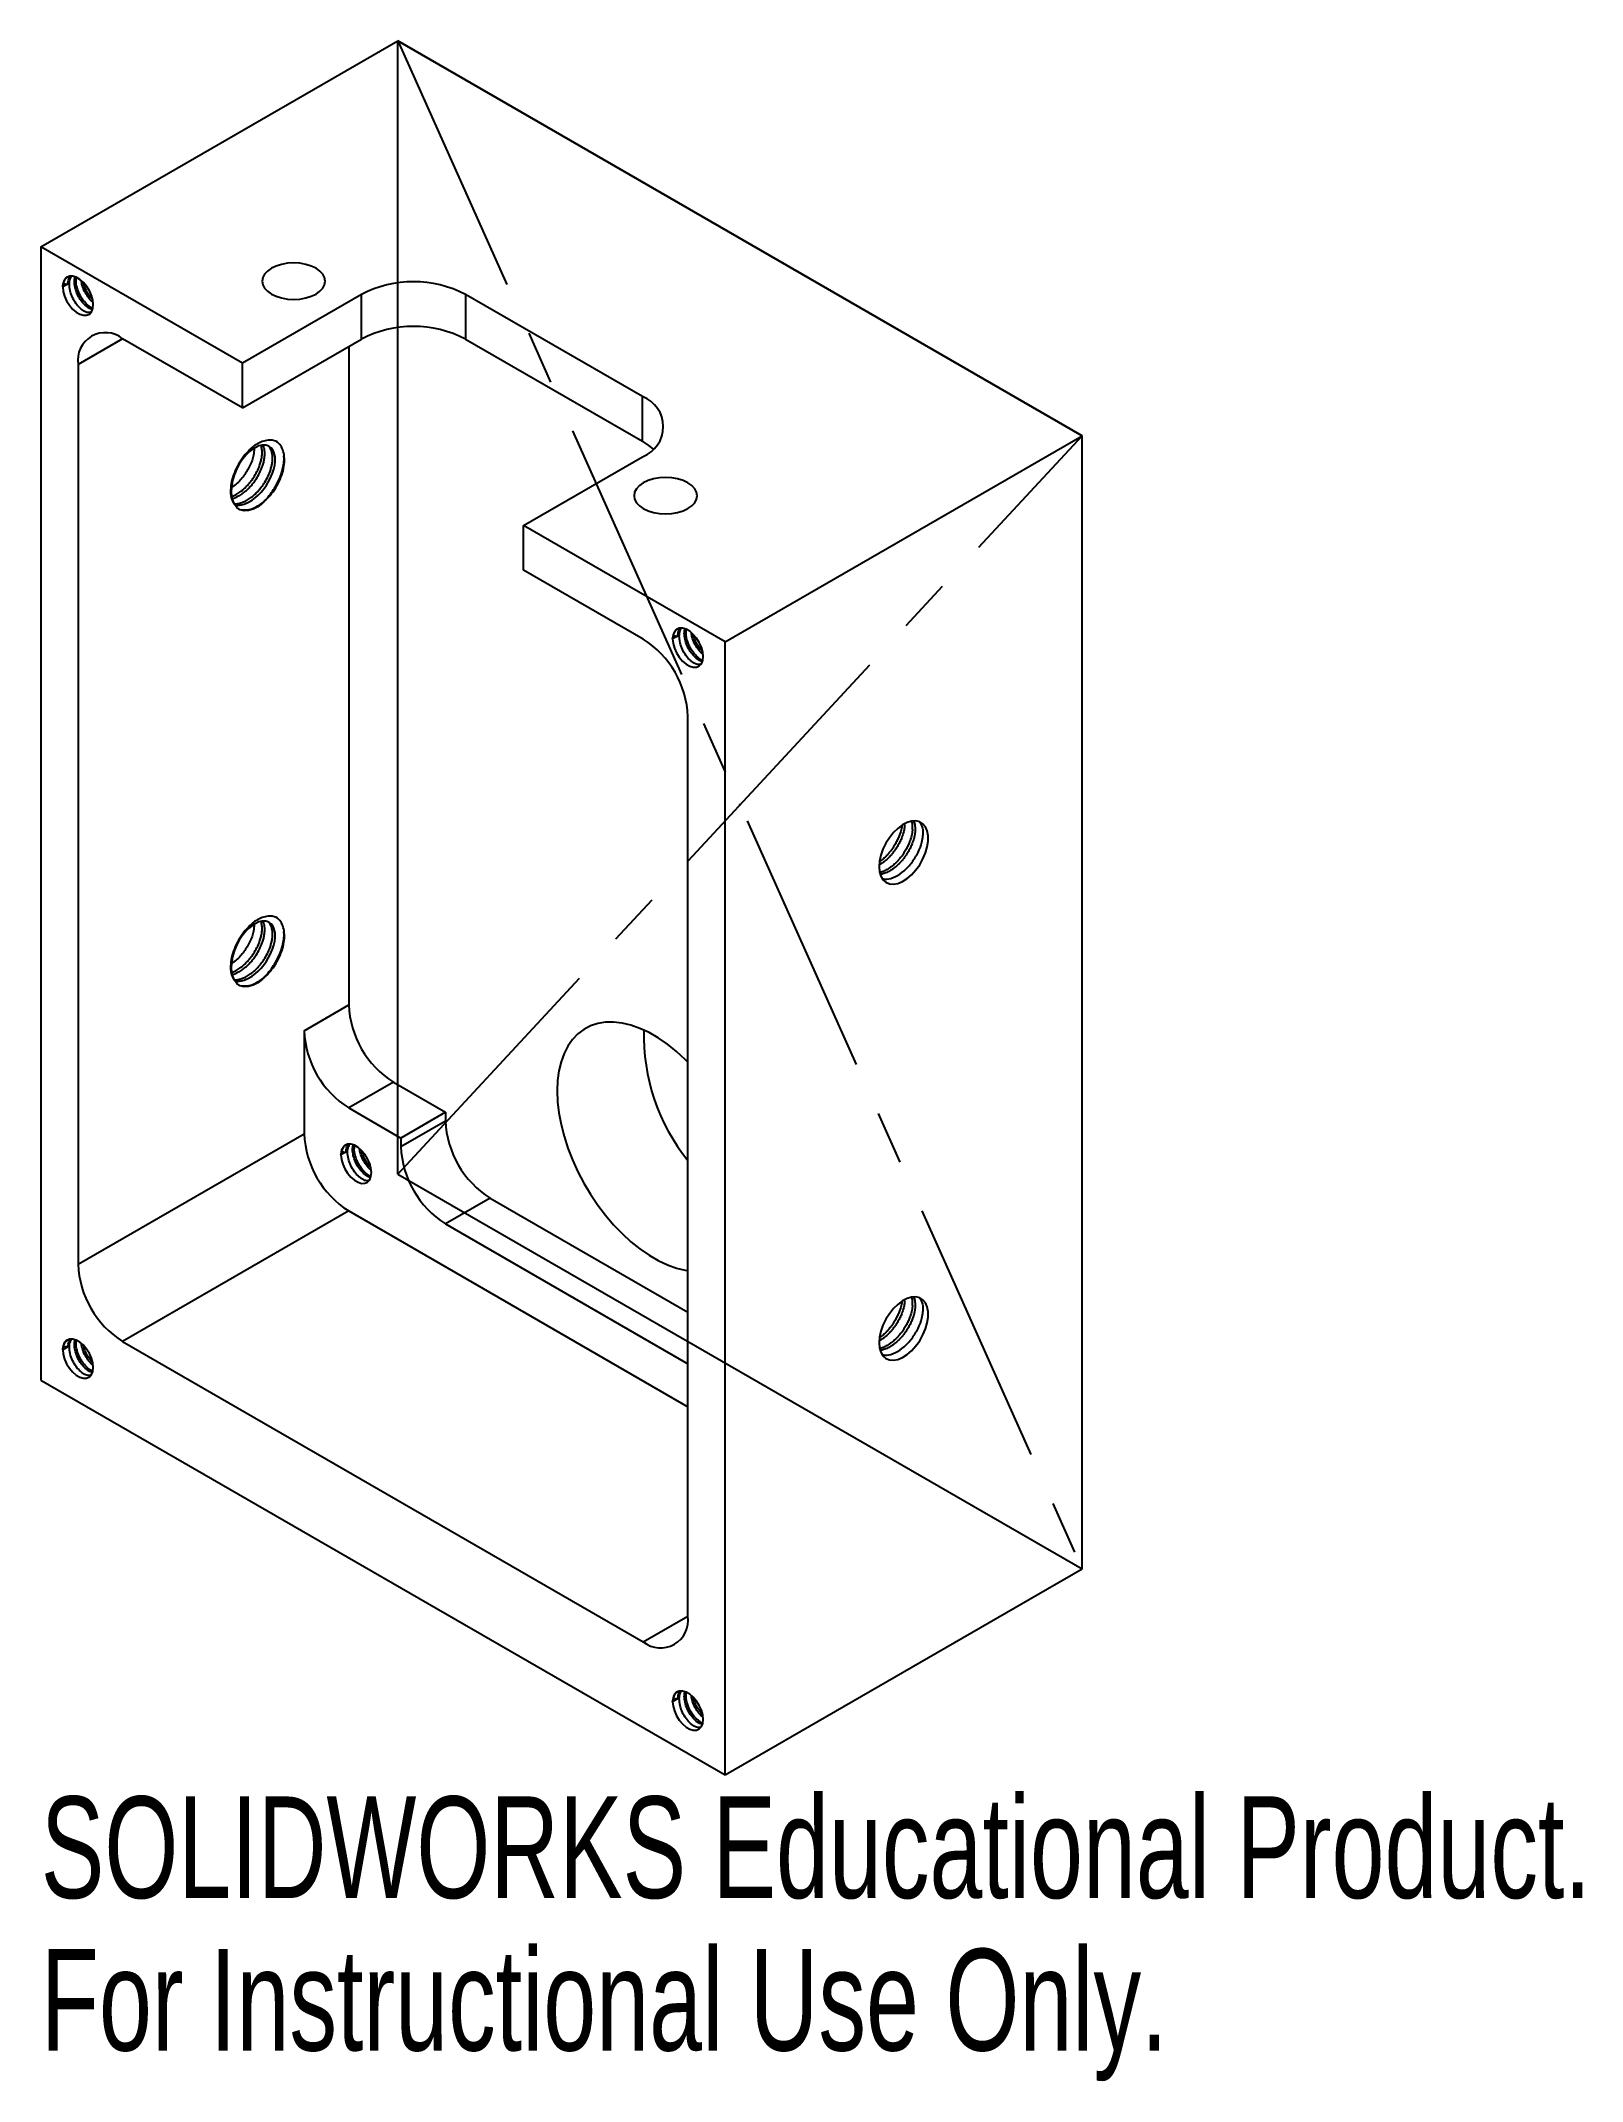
# Paper-space layout '_Isometric' of a CAD drawing. Header units: millimetres. Extents: x -33.2 to 40, y -60.7 to 36.3.
import ezdxf

# ---------------------------------------------------------------- set-up
doc = ezdxf.new("R2010")
doc.units = ezdxf.units.MM
doc.header["$PDSIZE"] = -1
doc.linetypes.add('CENTERX2', pattern=[20.32, 12.7, -2.54, 2.54, -2.54])
doc.styles.add('SLDTEXTSTYLE0', font='TXT', dxfattribs={"width": 0.7})

psp = doc.layouts.new('_Isometric')

# ---------------------------------------------------------------- linework, layer by layer
at = {"color": 7, "linetype": 'Continuous', "lineweight": 25}
for p, q in [((-33.234, 26.538), (-16.263, 36.335)), ((16.263, 17.557), (-16.263, 36.335)), ((-23.653, 21.006), (-33.234, 26.538)), ((-33.234, 26.538), (-33.234, -27.354)), ((-31.952, 24.767), (-32.191, 24.629)), ((-32.156, 24.798), (-31.952, 24.767)), ((-17.996, 24.272), (-23.653, 21.006)), ((-17.996, 22.149), (-17.996, 24.272)), ((-4.632, 19.414), (-13.046, 24.272)), ((-13.046, 24.272), (-13.046, 22.149)), ((-23.653, 18.883), (-29.345, 22.17)), ((-23.653, 18.883), (-17.996, 22.149)), ((-18.597, 21.802), (-18.597, -9.514)), ((-13.046, 22.149), (-4.632, 17.291)), ((-31.466, 20.945), (-31.466, -21.842)), ((-23.653, 18.883), (-23.653, 21.006)), ((-4.632, 17.291), (-4.632, 19.414)), ((-0.707, 7.76), (16.263, 17.557)), ((16.263, -36.335), (16.263, 17.557)), ((-21.966, 17.231), (-22.032, 17.285)), ((-10.288, 13.291), (-4.632, 16.557)), ((-0.707, 7.76), (-10.288, 13.291)), ((-10.288, 11.168), (-10.288, 13.291)), ((-4.596, 7.882), (-10.288, 11.168)), ((-2.961, 8.03), (-3.2, 7.893)), ((-3.165, 8.062), (-2.961, 8.03)), ((-0.707, -46.131), (-0.707, 7.76)), ((-2.475, -38.579), (-2.475, 4.208)), ((-21.966, -5.405), (-22.032, -5.351)), ((-20.718, -10.738), (-18.597, -9.514)), ((-20.718, -10.738), (-20.718, -15.638)), ((-16.476, -13.188), (-18.597, -14.413)), ((-16.476, -13.188), (-14.001, -14.617)), ((-18.597, -14.413), (-16.122, -15.841)), ((-14.001, -14.617), (-16.122, -15.841)), ((-16.122, -16.25), (-14.001, -15.025)), ((-14.001, -14.617), (-14.001, -15.025)), ((-31.466, -21.842), (-20.718, -15.638)), ((-18.933, -16.479), (-18.729, -16.51)), ((-16.122, -15.841), (-16.122, -16.25)), ((-18.729, -16.51), (-18.968, -16.648)), ((-18.597, -19.312), (-29.345, -25.516)), ((-18.597, -19.312), (-2.475, -28.619)), ((-11.879, -18.699), (-14.001, -19.924)), ((-11.879, -18.699), (-2.475, -24.128)), ((-14.001, -19.924), (-2.475, -26.577)), ((-31.952, -25.777), (-32.191, -25.915)), ((-32.156, -25.745), (-31.952, -25.777)), ((-29.345, -25.516), (-4.596, -39.804)), ((-33.234, -27.354), (-0.707, -46.131)), ((-0.707, -46.131), (16.263, -36.335)), ((-2.961, -42.513), (-3.2, -42.651)), ((-3.165, -42.482), (-2.961, -42.513))]:
    psp.add_line(p, q, dxfattribs=at)
at = {"color": 7, "linetype": 'Continuous'}
for p, q in [((-16.263, -17.557), (-16.263, 36.335)), ((-16.263, 36.335), (16.263, 17.557)), ((16.263, -36.335), (16.263, 17.557)), ((-16.263, -17.557), (16.263, -36.335))]:
    psp.add_line(p, q, dxfattribs=at)
at = {"color": 7, "linetype": 'CENTERX2'}
for p, q in [((-16.263, 36.335), (16.263, -36.335)), ((-16.263, -17.557), (16.263, 17.557))]:
    psp.add_line(p, q, dxfattribs=at)
at = {"color": 8, "linetype": 'Continuous', "lineweight": 25}
for p, q in [((-29.345, 22.169), (-31.466, 20.945)), ((-4.596, -39.804), (-2.475, -38.579))]:
    psp.add_line(p, q, dxfattribs=at)
at = {"color": 7, "linetype": 'Continuous', "lineweight": 25, "flags": 128}
for points in [[(-22.274, 24.293), (-22.047, 24.185), (-21.787, 24.105), (-21.506, 24.056), (-21.213, 24.039), (-20.921, 24.056), (-20.639, 24.105), (-20.38, 24.185), (-20.153, 24.293), (-19.966, 24.424), (-19.827, 24.573), (-19.742, 24.736), (-19.713, 24.905), (-19.742, 25.074), (-19.827, 25.236), (-19.966, 25.386), (-20.153, 25.517), (-20.38, 25.625), (-20.639, 25.705), (-20.921, 25.754), (-21.213, 25.771), (-21.506, 25.754), (-21.787, 25.705), (-22.047, 25.625), (-22.274, 25.517), (-22.46, 25.386), (-22.599, 25.236), (-22.684, 25.074), (-22.713, 24.905), (-22.684, 24.736), (-22.599, 24.573), (-22.46, 24.424), (-22.274, 24.293)], [(-32.191, 24.629), (-32.17, 24.417), (-32.108, 24.192), (-32.009, 23.969), (-31.878, 23.76), (-31.723, 23.576), (-31.554, 23.43), (-31.379, 23.329), (-31.209, 23.28), (-31.055, 23.284), (-30.924, 23.342), (-30.824, 23.451), (-30.763, 23.604), (-30.741, 23.792), (-30.763, 24.005), (-30.824, 24.229), (-30.924, 24.452), (-31.055, 24.662), (-31.209, 24.845), (-31.379, 24.991), (-31.554, 25.092), (-31.723, 25.142), (-31.878, 25.137), (-32.009, 25.079), (-32.108, 24.97), (-32.17, 24.817), (-32.191, 24.629)], [(-23.999, 14.245), (-23.977, 14.242), (-23.87, 14.241), (-23.7, 14.265), (-23.562, 14.304), (-23.388, 14.378), (-23.187, 14.496), (-23.026, 14.617), (-22.905, 14.725), (-22.833, 14.796), (-22.763, 14.871), (-22.696, 14.95), (-22.617, 15.05), (-22.506, 15.207), (-22.341, 15.491), (-22.215, 15.782), (-22.156, 15.968), (-22.117, 16.151), (-22.097, 16.328), (-22.102, 16.546), (-22.154, 16.772), (-22.212, 16.887), (-22.288, 16.98), (-22.38, 17.049), (-22.448, 17.08), (-22.54, 17.104), (-22.628, 17.111), (-22.721, 17.104), (-22.869, 17.067), (-22.989, 17.017), (-23.14, 16.93), (-23.314, 16.797), (-23.454, 16.664), (-23.559, 16.547), (-23.621, 16.47), (-23.682, 16.389), (-23.74, 16.305), (-23.808, 16.199), (-23.901, 16.03), (-24.033, 15.728), (-24.126, 15.418), (-24.175, 15.122), (-24.183, 14.838), (-24.183, 14.838)], [(-4.128, 16.924), (-4.33, 17.093), (-4.632, 17.291)], [(-4.596, 14.087), (-4.369, 13.98), (-4.11, 13.9), (-3.828, 13.85), (-3.536, 13.834), (-3.243, 13.85), (-2.962, 13.9), (-2.702, 13.98), (-2.475, 14.087), (-2.288, 14.219), (-2.15, 14.368), (-2.064, 14.531), (-2.036, 14.7), (-2.064, 14.869), (-2.15, 15.031), (-2.288, 15.181), (-2.475, 15.312), (-2.702, 15.42), (-2.962, 15.5), (-3.243, 15.549), (-3.536, 15.566), (-3.828, 15.549), (-4.11, 15.5), (-4.369, 15.42), (-4.596, 15.312), (-4.783, 15.181), (-4.921, 15.031), (-5.007, 14.869), (-5.036, 14.7), (-5.007, 14.531), (-4.921, 14.368), (-4.783, 14.219), (-4.596, 14.087)], [(-22.481, 14.562), (-22.695, 14.35), (-22.92, 14.181), (-23.147, 14.061), (-23.368, 13.996), (-23.574, 13.988), (-23.758, 14.037), (-23.912, 14.141), (-24.03, 14.296)], [(-3.2, 7.893), (-3.179, 7.68), (-3.117, 7.456), (-3.017, 7.232), (-2.887, 7.023), (-2.732, 6.84), (-2.562, 6.694), (-2.388, 6.593), (-2.218, 6.543), (-2.063, 6.548), (-1.932, 6.606), (-1.833, 6.715), (-1.771, 6.868), (-1.75, 7.056), (-1.771, 7.268), (-1.833, 7.493), (-1.932, 7.716), (-2.063, 7.925), (-2.218, 8.108), (-2.388, 8.255), (-2.562, 8.356), (-2.732, 8.405), (-2.887, 8.401), (-3.017, 8.342), (-3.117, 8.234), (-3.179, 8.081), (-3.2, 7.893)], [(6.611, -2.94), (6.633, -3.183), (6.695, -3.392), (6.797, -3.561), (6.934, -3.683), (7.101, -3.754), (7.293, -3.772), (7.503, -3.734), (7.723, -3.644), (7.944, -3.504), (8.16, -3.319), (8.362, -3.096), (8.542, -2.843), (8.695, -2.57), (8.815, -2.285), (8.898, -1.999), (8.94, -1.724), (8.94, -1.468), (8.898, -1.24), (8.815, -1.05), (8.695, -0.904), (8.542, -0.807), (8.362, -0.763), (8.16, -0.773), (7.944, -0.837), (7.723, -0.952), (7.503, -1.116), (7.293, -1.32), (7.101, -1.559), (6.934, -1.824), (6.797, -2.104), (6.695, -2.391), (6.633, -2.673), (6.611, -2.94)], [(-23.999, -8.391), (-23.977, -8.394), (-23.87, -8.395), (-23.7, -8.371), (-23.562, -8.332), (-23.388, -8.258), (-23.187, -8.14), (-23.026, -8.019), (-22.905, -7.911), (-22.833, -7.84), (-22.763, -7.765), (-22.696, -7.686), (-22.617, -7.586), (-22.506, -7.429), (-22.341, -7.145), (-22.215, -6.854), (-22.156, -6.668), (-22.117, -6.485), (-22.097, -6.308), (-22.102, -6.09), (-22.154, -5.864), (-22.212, -5.749), (-22.288, -5.656), (-22.38, -5.587), (-22.448, -5.556), (-22.54, -5.532), (-22.628, -5.525), (-22.721, -5.532), (-22.869, -5.569), (-22.989, -5.619), (-23.14, -5.706), (-23.314, -5.839), (-23.454, -5.972), (-23.559, -6.089), (-23.621, -6.166), (-23.682, -6.247), (-23.74, -6.331), (-23.808, -6.437), (-23.901, -6.606), (-24.033, -6.908), (-24.126, -7.218), (-24.175, -7.514), (-24.183, -7.798), (-24.183, -7.798)], [(-22.481, -8.074), (-22.695, -8.286), (-22.92, -8.455), (-23.147, -8.575), (-23.368, -8.64), (-23.574, -8.648), (-23.758, -8.599), (-23.912, -8.495), (-24.03, -8.34)], [(-2.475, -12.233), (-2.6, -12.108), (-3.019, -11.724), (-3.448, -11.381), (-3.883, -11.082), (-4.32, -10.83), (-4.754, -10.627), (-5.183, -10.474), (-5.602, -10.375), (-6.008, -10.328), (-6.396, -10.335), (-6.763, -10.396), (-7.106, -10.509), (-7.422, -10.675), (-7.708, -10.891), (-7.962, -11.155), (-8.18, -11.466), (-8.361, -11.82), (-8.504, -12.214), (-8.607, -12.645), (-8.669, -13.108), (-8.69, -13.6), (-8.669, -14.115), (-8.607, -14.65), (-8.504, -15.2), (-8.361, -15.759), (-8.18, -16.322), (-7.962, -16.885), (-7.708, -17.442), (-7.422, -17.988), (-7.106, -18.519), (-6.763, -19.029), (-6.396, -19.513), (-6.008, -19.969), (-5.602, -20.39), (-5.183, -20.774), (-4.754, -21.117), (-4.32, -21.416), (-3.883, -21.668), (-3.448, -21.871), (-3.019, -22.023), (-2.6, -22.123), (-2.475, -22.143)], [(-18.968, -16.648), (-18.947, -16.86), (-18.885, -17.085), (-18.786, -17.308), (-18.655, -17.517), (-18.5, -17.7), (-18.331, -17.847), (-18.156, -17.948), (-17.986, -17.997), (-17.832, -17.993), (-17.701, -17.934), (-17.602, -17.826), (-17.54, -17.673), (-17.519, -17.485), (-17.54, -17.272), (-17.602, -17.048), (-17.701, -16.824), (-17.832, -16.615), (-17.986, -16.432), (-18.156, -16.286), (-18.331, -16.185), (-18.5, -16.135), (-18.655, -16.14), (-18.786, -16.198), (-18.885, -16.307), (-18.947, -16.46), (-18.968, -16.648)], [(6.611, -25.576), (6.633, -25.819), (6.695, -26.028), (6.797, -26.197), (6.934, -26.319), (7.101, -26.39), (7.293, -26.408), (7.503, -26.37), (7.723, -26.28), (7.944, -26.14), (8.16, -25.955), (8.362, -25.732), (8.542, -25.479), (8.695, -25.206), (8.815, -24.921), (8.898, -24.635), (8.94, -24.36), (8.94, -24.104), (8.898, -23.876), (8.815, -23.686), (8.695, -23.54), (8.542, -23.443), (8.362, -23.399), (8.16, -23.409), (7.944, -23.473), (7.723, -23.588), (7.503, -23.752), (7.293, -23.956), (7.101, -24.195), (6.934, -24.46), (6.797, -24.74), (6.695, -25.027), (6.633, -25.309), (6.611, -25.576)], [(-32.191, -25.915), (-32.17, -26.127), (-32.108, -26.352), (-32.009, -26.575), (-31.878, -26.784), (-31.723, -26.967), (-31.554, -27.114), (-31.379, -27.214), (-31.209, -27.264), (-31.055, -27.26), (-30.924, -27.201), (-30.824, -27.093), (-30.763, -26.94), (-30.741, -26.752), (-30.763, -26.539), (-30.824, -26.315), (-30.924, -26.091), (-31.055, -25.882), (-31.209, -25.699), (-31.379, -25.553), (-31.554, -25.452), (-31.723, -25.402), (-31.878, -25.407), (-32.009, -25.465), (-32.108, -25.574), (-32.17, -25.727), (-32.191, -25.915)], [(-3.2, -42.651), (-3.179, -42.864), (-3.117, -43.088), (-3.017, -43.311), (-2.887, -43.521), (-2.732, -43.704), (-2.562, -43.85), (-2.388, -43.951), (-2.218, -44.001), (-2.063, -43.996), (-1.932, -43.938), (-1.833, -43.829), (-1.771, -43.676), (-1.75, -43.488), (-1.771, -43.276), (-1.833, -43.051), (-1.932, -42.828), (-2.063, -42.618), (-2.218, -42.435), (-2.388, -42.289), (-2.562, -42.188), (-2.732, -42.139), (-2.887, -42.143), (-3.017, -42.201), (-3.117, -42.31), (-3.179, -42.463), (-3.2, -42.651)]]:
    psp.add_lwpolyline(points, dxfattribs=at)
at = {"color": 7, "linetype": 'Continuous', "lineweight": 25}
for centre, radius, start, end in [((-15.521, 19.496), 5.38, 62.60967, 117.39033), ((-30.167, 21.144), 1.314, 51.28091, 188.72984), ((-15.521, 17.373), 5.38, 62.60967, 117.39033), ((-5.174, 17.986), 1.528, 290.78342, 69.21658), ((-7.063, 4.009), 4.592, 2.48735, 57.51265), ((-14.009, -9.314), 4.592, 182.48713, 237.51287), ((-16.13, -10.539), 4.592, 182.48735, 237.51265), ((4.876, -10.984), 9.445, 178.33258, 218.89898), ((-9.413, -14.826), 4.592, 182.48713, 237.51287), ((-16.13, -15.438), 4.592, 182.48713, 237.51287), ((-11.534, -16.05), 4.592, 182.48735, 237.51265), ((-26.878, -21.643), 4.592, 182.48735, 237.51265), ((-3.774, -38.778), 1.314, 231.28091, 8.72984)]:
    psp.add_arc(centre, radius, start, end, dxfattribs=at)
for points, knots in [([(-32.191, 24.629), (-32.179, 24.714), (-32.153, 24.89), (-32.054, 25.057), (-31.959, 25.097), (-31.932, 25.109)], [0, 0, 0, 0, 0.396177, 0.826394, 1, 1, 1, 1]), ([(-31.952, 24.767), (-31.943, 24.852), (-31.925, 25.003), (-31.851, 25.101), (-31.818, 25.143)], [0, 0, 0, 0, 0.566413, 1, 1, 1, 1]), ([(-30.875, 23.413), (-30.916, 23.408), (-31.021, 23.395), (-31.225, 23.496), (-31.451, 23.691), (-31.654, 23.965), (-31.802, 24.285), (-31.878, 24.614), (-31.881, 24.918), (-31.814, 25.067), (-31.781, 25.139)], [0, 0, 0, 0, 0.0848261, 0.216364, 0.3479871, 0.4796184, 0.6111568, 0.7427667, 0.8744081, 1, 1, 1, 1]), ([(-30.78, 23.56), (-30.824, 23.571), (-30.935, 23.6), (-31.123, 23.744), (-31.318, 23.961), (-31.482, 24.231), (-31.595, 24.529), (-31.634, 24.774), (-31.639, 24.967), (-31.617, 25.051), (-31.604, 25.099)], [0, 0, 0, 0, 0.099691, 0.250309, 0.396353, 0.541347, 0.691763, 0.840529, 0.909446, 1, 1, 1, 1]), ([(-30.772, 23.622), (-30.773, 23.622), (-30.844, 23.635), (-31.004, 23.757), (-31.222, 23.98), (-31.406, 24.28), (-31.523, 24.606), (-31.571, 24.89), (-31.544, 25.032), (-31.535, 25.083)], [0, 0, 0, 0, 0.002645, 0.181584, 0.360691, 0.539673, 0.71862, 0.897722, 1, 1, 1, 1]), ([(-30.755, 23.903), (-30.771, 23.915), (-30.856, 23.973), (-31, 24.149), (-31.162, 24.413), (-31.27, 24.684), (-31.292, 24.851), (-31.301, 24.92)], [0, 0, 0, 0, 0.061658, 0.3126, 0.561738, 0.820192, 1, 1, 1, 1]), ([(-30.784, 24.045), (-30.851, 24.124), (-30.989, 24.284), (-31.134, 24.563), (-31.175, 24.743), (-31.192, 24.815)], [0, 0, 0, 0, 0.367033, 0.74916, 1, 1, 1, 1]), ([(-23.058, 17.101), (-23.165, 17.02), (-23.268, 16.928), (-23.466, 16.723), (-23.563, 16.608), (-23.827, 16.246), (-23.974, 15.97), (-24.121, 15.556), (-24.159, 15.416), (-24.207, 15.147), (-24.218, 15.016), (-24.213, 14.771), (-24.197, 14.658), (-24.135, 14.455), (-24.089, 14.368), (-24.03, 14.296)], [0, 0, 0, 0, 0.125, 0.125, 0.25, 0.25, 0.5, 0.5, 0.625, 0.625, 0.75, 0.75, 0.875, 0.875, 1, 1, 1, 1]), ([(-23.098, 16.954), (-23.101, 16.847), (-23.109, 16.594), (-23.279, 16.131), (-23.564, 15.653), (-23.879, 15.279), (-24.097, 15.138), (-24.176, 15.087)], [0, 0, 0, 0, 0.1719682, 0.4042556, 0.636696, 0.8691245, 1, 1, 1, 1]), ([(-24.159, 14.67), (-24.108, 14.69), (-23.99, 14.737), (-23.817, 14.841), (-23.656, 14.962), (-23.538, 15.066), (-23.451, 15.153), (-23.382, 15.228), (-23.309, 15.312), (-23.222, 15.423), (-23.096, 15.601), (-22.953, 15.847), (-22.841, 16.105), (-22.772, 16.326), (-22.732, 16.51), (-22.711, 16.706), (-22.713, 16.912), (-22.747, 17.032), (-22.765, 17.093)], [0, 0, 0, 0, 0.05981, 0.138511, 0.203046, 0.253403, 0.284319, 0.315232, 0.346143, 0.383987, 0.440958, 0.538524, 0.636104, 0.698796, 0.762214, 0.826358, 0.912339, 1, 1, 1, 1]), ([(-24.141, 14.566), (-24.113, 14.573), (-24.028, 14.596), (-23.873, 14.664), (-23.693, 14.769), (-23.532, 14.891), (-23.415, 14.995), (-23.328, 15.081), (-23.258, 15.156), (-23.185, 15.241), (-23.098, 15.352), (-22.972, 15.53), (-22.83, 15.776), (-22.718, 16.034), (-22.648, 16.255), (-22.608, 16.438), (-22.586, 16.636), (-22.593, 16.85), (-22.625, 17.014), (-22.666, 17.091), (-22.674, 17.107)], [0, 0, 0, 0, 0.030897, 0.093658, 0.166085, 0.225476, 0.271818, 0.30027, 0.328719, 0.357165, 0.391992, 0.444422, 0.534211, 0.624012, 0.681706, 0.740068, 0.799099, 0.878226, 0.974025, 1, 1, 1, 1]), ([(-24.037, 14.313), (-24.023, 14.312), (-23.955, 14.311), (-23.837, 14.33), (-23.675, 14.375), (-23.502, 14.449), (-23.322, 14.555), (-23.161, 14.676), (-23.043, 14.78), (-22.956, 14.867), (-22.887, 14.942), (-22.814, 15.027), (-22.727, 15.138), (-22.601, 15.315), (-22.458, 15.562), (-22.346, 15.82), (-22.277, 16.041), (-22.237, 16.224), (-22.215, 16.421), (-22.22, 16.637), (-22.263, 16.824), (-22.333, 16.961), (-22.393, 17.04), (-22.437, 17.072), (-22.451, 17.081)], [0, 0, 0, 0, 0.014157, 0.067191, 0.108639, 0.16002, 0.219314, 0.267936, 0.305876, 0.329169, 0.352459, 0.375748, 0.40426, 0.447183, 0.520692, 0.59421, 0.641443, 0.689223, 0.73755, 0.80233, 0.880759, 0.929813, 0.978867, 1, 1, 1, 1]), ([(-22.015, 17.273), (-22.086, 17.307), (-22.163, 17.328), (-22.325, 17.347), (-22.41, 17.344), (-22.679, 17.299), (-22.867, 17.223), (-23.058, 17.101)], [0, 0, 0, 0, 0.25, 0.25, 0.5, 0.5, 1, 1, 1, 1]), ([(-22.694, 14.371), (-22.663, 14.399), (-22.55, 14.497), (-22.373, 14.707), (-22.165, 14.991), (-21.985, 15.302), (-21.84, 15.624), (-21.737, 15.944), (-21.682, 16.244), (-21.665, 16.468), (-21.679, 16.577), (-21.683, 16.606)], [0, 0, 0, 0, 0.048042, 0.173745, 0.302632, 0.434693, 0.56791, 0.700155, 0.829391, 0.955084, 1, 1, 1, 1]), ([(-22.481, 14.562), (-22.379, 14.662), (-22.284, 14.773), (-22.107, 15.015), (-22.027, 15.144), (-21.888, 15.41), (-21.828, 15.549), (-21.735, 15.824), (-21.701, 15.962), (-21.638, 16.36), (-21.649, 16.607), (-21.736, 16.912), (-21.777, 17.004), (-21.88, 17.158), (-21.943, 17.223), (-22.015, 17.273)], [0, 0, 0, 0, 0.125, 0.125, 0.25, 0.25, 0.375, 0.375, 0.5, 0.5, 0.75, 0.75, 0.875, 0.875, 1, 1, 1, 1]), ([(-24.183, 14.838), (-24.181, 14.804), (-24.176, 14.734), (-24.158, 14.627), (-24.13, 14.516), (-24.089, 14.402), (-24.051, 14.332), (-24.03, 14.296)], [0, 0, 0, 0, 0.160526, 0.340792, 0.540795, 0.760533, 1, 1, 1, 1]), ([(-23.896, 14.128), (-23.875, 14.111), (-23.783, 14.041), (-23.564, 14.014), (-23.255, 14.052), (-22.954, 14.186), (-22.692, 14.363), (-22.551, 14.496), (-22.481, 14.562)], [0, 0, 0, 0, 0.062189, 0.270286, 0.483357, 0.701905, 0.852756, 1, 1, 1, 1]), ([(-3.2, 7.893), (-3.187, 7.977), (-3.161, 8.154), (-3.062, 8.32), (-2.968, 8.361), (-2.94, 8.373)], [0, 0, 0, 0, 0.396177, 0.826394, 1, 1, 1, 1]), ([(-2.961, 8.03), (-2.951, 8.116), (-2.934, 8.266), (-2.859, 8.364), (-2.827, 8.407)], [0, 0, 0, 0, 0.566413, 1, 1, 1, 1]), ([(-1.883, 6.677), (-1.924, 6.672), (-2.029, 6.658), (-2.234, 6.759), (-2.459, 6.955), (-2.662, 7.228), (-2.811, 7.548), (-2.886, 7.878), (-2.889, 8.182), (-2.822, 8.33), (-2.79, 8.403)], [0, 0, 0, 0, 0.084826, 0.216364, 0.347987, 0.479618, 0.611157, 0.742767, 0.874408, 1, 1, 1, 1]), ([(-1.788, 6.824), (-1.832, 6.835), (-1.943, 6.864), (-2.132, 7.008), (-2.327, 7.225), (-2.49, 7.494), (-2.603, 7.793), (-2.643, 8.038), (-2.648, 8.231), (-2.626, 8.315), (-2.613, 8.363)], [0, 0, 0, 0, 0.099691, 0.250309, 0.396353, 0.541347, 0.691763, 0.840529, 0.909446, 1, 1, 1, 1]), ([(-1.78, 6.885), (-1.781, 6.885), (-1.853, 6.898), (-2.013, 7.021), (-2.23, 7.244), (-2.415, 7.543), (-2.531, 7.869), (-2.579, 8.154), (-2.553, 8.295), (-2.543, 8.347)], [0, 0, 0, 0, 0.002645, 0.181584, 0.360691, 0.539673, 0.71862, 0.897722, 1, 1, 1, 1]), ([(-1.763, 7.167), (-1.78, 7.178), (-1.864, 7.236), (-2.009, 7.413), (-2.171, 7.676), (-2.278, 7.948), (-2.3, 8.115), (-2.309, 8.183)], [0, 0, 0, 0, 0.061658, 0.3126, 0.561738, 0.820192, 1, 1, 1, 1]), ([(-1.792, 7.308), (-1.86, 7.387), (-1.998, 7.548), (-2.142, 7.827), (-2.184, 8.007), (-2.201, 8.078)], [0, 0, 0, 0, 0.367033, 0.74916, 1, 1, 1, 1]), ([(7.831, -0.95), (7.823, -1.028), (7.806, -1.202), (7.732, -1.456), (7.637, -1.689), (7.539, -1.883), (7.438, -2.049), (7.335, -2.198), (7.238, -2.323), (7.131, -2.445), (7.006, -2.573), (6.866, -2.693), (6.731, -2.792), (6.653, -2.835), (6.622, -2.852)], [0, 0, 0, 0, 0.11705, 0.258774, 0.347413, 0.436053, 0.524692, 0.582261, 0.653777, 0.716894, 0.780009, 0.875839, 0.950734, 1, 1, 1, 1]), ([(8.202, -1.164), (8.209, -1.03), (8.216, -0.887), (8.168, -0.798), (8.165, -0.793)], [0, 0, 0, 0, 0.940163, 1, 1, 1, 1]), ([(8.266, -0.786), (8.267, -0.788), (8.298, -0.842), (8.325, -0.991), (8.326, -1.153), (8.326, -1.235)], [0, 0, 0, 0, 0.016167, 0.503889, 1, 1, 1, 1]), ([(8.532, -0.829), (8.55, -0.848), (8.593, -0.898), (8.654, -1.027), (8.7, -1.21), (8.698, -1.375), (8.697, -1.45)], [0, 0, 0, 0, 0.145121, 0.363236, 0.711976, 1, 1, 1, 1]), ([(7.693, -0.986), (7.689, -1.029), (7.674, -1.168), (7.608, -1.385), (7.513, -1.618), (7.416, -1.812), (7.315, -1.978), (7.212, -2.126), (7.114, -2.252), (7.007, -2.374), (6.882, -2.501), (6.759, -2.609), (6.671, -2.67), (6.643, -2.69)], [0, 0, 0, 0, 0.07414, 0.237003, 0.338863, 0.440724, 0.542584, 0.608739, 0.690923, 0.763453, 0.835982, 0.946106, 1, 1, 1, 1]), ([(8.202, -1.164), (8.195, -1.243), (8.177, -1.417), (8.103, -1.67), (8.008, -1.904), (7.911, -2.097), (7.81, -2.264), (7.707, -2.412), (7.609, -2.538), (7.502, -2.66), (7.377, -2.787), (7.237, -2.908), (7.075, -3.024), (6.903, -3.122), (6.759, -3.186), (6.677, -3.205), (6.66, -3.209)], [0, 0, 0, 0, 0.099302, 0.219538, 0.294737, 0.369937, 0.445137, 0.493977, 0.55465, 0.608197, 0.661742, 0.743042, 0.806581, 0.885348, 0.976246, 1, 1, 1, 1]), ([(8.326, -1.235), (8.318, -1.314), (8.301, -1.488), (8.227, -1.742), (8.132, -1.975), (8.034, -2.169), (7.933, -2.335), (7.83, -2.483), (7.733, -2.609), (7.626, -2.731), (7.501, -2.859), (7.361, -2.979), (7.199, -3.095), (7.027, -3.194), (6.847, -3.27), (6.73, -3.296), (6.678, -3.307)], [0, 0, 0, 0, 0.094651, 0.209254, 0.280931, 0.352608, 0.424286, 0.470838, 0.528669, 0.579707, 0.630744, 0.708236, 0.768799, 0.843876, 0.930517, 1, 1, 1, 1]), ([(6.791, -3.51), (6.85, -3.522), (7.029, -3.557), (7.388, -3.43), (7.809, -3.155), (8.187, -2.745), (8.483, -2.266), (8.656, -1.813), (8.685, -1.556), (8.697, -1.45)], [0, 0, 0, 0, 0.080387, 0.241745, 0.403196, 0.564665, 0.726024, 0.887459, 1, 1, 1, 1]), ([(-23.058, -5.535), (-23.165, -5.616), (-23.268, -5.708), (-23.466, -5.913), (-23.563, -6.028), (-23.827, -6.39), (-23.974, -6.666), (-24.121, -7.08), (-24.159, -7.22), (-24.207, -7.489), (-24.218, -7.62), (-24.213, -7.865), (-24.197, -7.978), (-24.135, -8.181), (-24.089, -8.268), (-24.03, -8.34)], [0, 0, 0, 0, 0.125, 0.125, 0.25, 0.25, 0.5, 0.5, 0.625, 0.625, 0.75, 0.75, 0.875, 0.875, 1, 1, 1, 1]), ([(-23.098, -5.682), (-23.101, -5.789), (-23.109, -6.042), (-23.279, -6.505), (-23.564, -6.983), (-23.879, -7.357), (-24.097, -7.498), (-24.176, -7.549)], [0, 0, 0, 0, 0.171968, 0.404256, 0.636696, 0.869125, 1, 1, 1, 1]), ([(-24.159, -7.966), (-24.108, -7.946), (-23.99, -7.899), (-23.817, -7.795), (-23.656, -7.674), (-23.538, -7.57), (-23.451, -7.483), (-23.382, -7.408), (-23.309, -7.324), (-23.222, -7.213), (-23.096, -7.035), (-22.953, -6.789), (-22.841, -6.531), (-22.772, -6.31), (-22.732, -6.126), (-22.711, -5.93), (-22.713, -5.724), (-22.747, -5.604), (-22.765, -5.543)], [0, 0, 0, 0, 0.05981, 0.138511, 0.203046, 0.253403, 0.284319, 0.315232, 0.346143, 0.383987, 0.440958, 0.538524, 0.636104, 0.698796, 0.762214, 0.826358, 0.912339, 1, 1, 1, 1]), ([(-24.141, -8.07), (-24.113, -8.063), (-24.028, -8.04), (-23.873, -7.972), (-23.693, -7.867), (-23.532, -7.745), (-23.415, -7.641), (-23.328, -7.555), (-23.258, -7.48), (-23.185, -7.395), (-23.098, -7.284), (-22.972, -7.106), (-22.83, -6.86), (-22.718, -6.602), (-22.648, -6.381), (-22.608, -6.198), (-22.586, -6), (-22.593, -5.785), (-22.625, -5.622), (-22.666, -5.545), (-22.674, -5.529)], [0, 0, 0, 0, 0.0308971, 0.093658, 0.1660849, 0.2254756, 0.2718177, 0.3002696, 0.3287188, 0.3571653, 0.3919924, 0.4444216, 0.5342108, 0.6240117, 0.6817061, 0.7400682, 0.7990988, 0.8782258, 0.9740247, 1, 1, 1, 1]), ([(-24.037, -8.323), (-24.023, -8.324), (-23.955, -8.325), (-23.837, -8.306), (-23.675, -8.261), (-23.502, -8.187), (-23.322, -8.081), (-23.161, -7.96), (-23.043, -7.856), (-22.956, -7.769), (-22.887, -7.694), (-22.814, -7.609), (-22.727, -7.498), (-22.601, -7.321), (-22.458, -7.074), (-22.346, -6.816), (-22.277, -6.595), (-22.237, -6.412), (-22.215, -6.215), (-22.22, -5.999), (-22.263, -5.812), (-22.333, -5.675), (-22.393, -5.596), (-22.437, -5.564), (-22.451, -5.555)], [0, 0, 0, 0, 0.0141571, 0.067191, 0.1086387, 0.1600198, 0.2193143, 0.2679363, 0.3058757, 0.3291687, 0.3524594, 0.3757481, 0.4042604, 0.4471831, 0.5206918, 0.59421, 0.6414433, 0.6892232, 0.7375504, 0.8023301, 0.8807589, 0.9298131, 0.9788673, 1, 1, 1, 1]), ([(-22.015, -5.363), (-22.086, -5.329), (-22.163, -5.308), (-22.325, -5.289), (-22.41, -5.292), (-22.679, -5.337), (-22.867, -5.413), (-23.058, -5.535)], [0, 0, 0, 0, 0.25, 0.25, 0.5, 0.5, 1, 1, 1, 1]), ([(-22.481, -8.074), (-22.379, -7.974), (-22.284, -7.863), (-22.107, -7.621), (-22.027, -7.492), (-21.888, -7.226), (-21.828, -7.087), (-21.735, -6.812), (-21.701, -6.674), (-21.638, -6.276), (-21.649, -6.029), (-21.736, -5.724), (-21.777, -5.632), (-21.88, -5.478), (-21.943, -5.413), (-22.015, -5.363)], [0, 0, 0, 0, 0.125, 0.125, 0.25, 0.25, 0.375, 0.375, 0.5, 0.5, 0.75, 0.75, 0.875, 0.875, 1, 1, 1, 1]), ([(-22.694, -8.265), (-22.663, -8.237), (-22.55, -8.139), (-22.373, -7.929), (-22.165, -7.645), (-21.985, -7.334), (-21.84, -7.012), (-21.737, -6.692), (-21.682, -6.392), (-21.665, -6.168), (-21.679, -6.059), (-21.683, -6.03)], [0, 0, 0, 0, 0.048042, 0.173745, 0.302632, 0.434693, 0.56791, 0.700155, 0.829391, 0.955084, 1, 1, 1, 1]), ([(-24.183, -7.798), (-24.181, -7.832), (-24.176, -7.902), (-24.158, -8.009), (-24.13, -8.12), (-24.089, -8.234), (-24.051, -8.304), (-24.03, -8.34)], [0, 0, 0, 0, 0.160526, 0.340792, 0.5407954, 0.7605327, 1, 1, 1, 1]), ([(-23.896, -8.508), (-23.875, -8.525), (-23.783, -8.595), (-23.564, -8.622), (-23.255, -8.584), (-22.954, -8.45), (-22.692, -8.273), (-22.551, -8.14), (-22.481, -8.074)], [0, 0, 0, 0, 0.062189, 0.270286, 0.483357, 0.701905, 0.852756, 1, 1, 1, 1]), ([(-18.968, -16.648), (-18.956, -16.563), (-18.93, -16.387), (-18.831, -16.22), (-18.736, -16.18), (-18.709, -16.168)], [0, 0, 0, 0, 0.396177, 0.826394, 1, 1, 1, 1]), ([(-18.729, -16.51), (-18.72, -16.425), (-18.702, -16.274), (-18.628, -16.176), (-18.595, -16.134)], [0, 0, 0, 0, 0.566379, 1, 1, 1, 1]), ([(-17.652, -17.864), (-17.693, -17.869), (-17.798, -17.882), (-18.002, -17.781), (-18.228, -17.586), (-18.431, -17.312), (-18.579, -16.992), (-18.655, -16.663), (-18.658, -16.359), (-18.591, -16.21), (-18.558, -16.138)], [0, 0, 0, 0, 0.084826, 0.216364, 0.347987, 0.479618, 0.611157, 0.742767, 0.874408, 1, 1, 1, 1]), ([(-17.557, -17.717), (-17.601, -17.705), (-17.712, -17.677), (-17.9, -17.533), (-18.095, -17.316), (-18.259, -17.047), (-18.372, -16.748), (-18.412, -16.503), (-18.416, -16.31), (-18.394, -16.226), (-18.382, -16.178)], [0, 0, 0, 0, 0.099521, 0.250127, 0.39617, 0.541143, 0.691544, 0.840306, 0.909447, 1, 1, 1, 1]), ([(-17.549, -17.655), (-17.55, -17.655), (-17.621, -17.642), (-17.781, -17.52), (-17.999, -17.297), (-18.183, -16.997), (-18.3, -16.671), (-18.348, -16.387), (-18.321, -16.245), (-18.312, -16.194)], [0, 0, 0, 0, 0.002645, 0.181584, 0.360691, 0.539673, 0.71862, 0.897722, 1, 1, 1, 1]), ([(-17.532, -17.374), (-17.548, -17.362), (-17.633, -17.304), (-17.777, -17.128), (-17.939, -16.865), (-18.047, -16.593), (-18.069, -16.426), (-18.078, -16.357)], [0, 0, 0, 0, 0.061351, 0.312287, 0.561385, 0.819809, 1, 1, 1, 1]), ([(-17.561, -17.232), (-17.629, -17.153), (-17.766, -16.993), (-17.911, -16.713), (-17.953, -16.534), (-17.969, -16.462)], [0, 0, 0, 0, 0.367033, 0.74916, 1, 1, 1, 1]), ([(7.831, -23.586), (7.823, -23.664), (7.806, -23.838), (7.732, -24.092), (7.637, -24.325), (7.539, -24.519), (7.438, -24.685), (7.335, -24.834), (7.238, -24.959), (7.131, -25.081), (7.006, -25.209), (6.866, -25.329), (6.731, -25.428), (6.653, -25.471), (6.622, -25.488)], [0, 0, 0, 0, 0.1170496, 0.2587735, 0.347413, 0.4360525, 0.524692, 0.5822609, 0.6537774, 0.7168937, 0.7800085, 0.8758392, 0.950734, 1, 1, 1, 1]), ([(7.693, -23.622), (7.689, -23.665), (7.674, -23.804), (7.608, -24.021), (7.513, -24.254), (7.416, -24.448), (7.315, -24.614), (7.212, -24.762), (7.114, -24.888), (7.007, -25.01), (6.882, -25.137), (6.759, -25.245), (6.671, -25.306), (6.643, -25.326)], [0, 0, 0, 0, 0.07414, 0.237003, 0.338863, 0.440724, 0.542584, 0.608739, 0.690923, 0.763453, 0.835982, 0.946106, 1, 1, 1, 1]), ([(8.202, -23.8), (8.195, -23.879), (8.177, -24.053), (8.103, -24.306), (8.008, -24.54), (7.911, -24.733), (7.81, -24.9), (7.707, -25.048), (7.609, -25.174), (7.502, -25.296), (7.377, -25.423), (7.237, -25.544), (7.075, -25.66), (6.903, -25.758), (6.759, -25.822), (6.677, -25.841), (6.66, -25.845)], [0, 0, 0, 0, 0.0993023, 0.2195377, 0.2947374, 0.3699372, 0.445137, 0.4939771, 0.5546501, 0.6081965, 0.6617417, 0.7430424, 0.8065814, 0.8853483, 0.9762464, 1, 1, 1, 1]), ([(8.326, -23.871), (8.318, -23.95), (8.301, -24.124), (8.227, -24.378), (8.132, -24.611), (8.034, -24.805), (7.933, -24.971), (7.83, -25.119), (7.733, -25.245), (7.626, -25.367), (7.501, -25.495), (7.361, -25.615), (7.199, -25.731), (7.027, -25.83), (6.847, -25.906), (6.73, -25.932), (6.678, -25.943)], [0, 0, 0, 0, 0.094651, 0.209254, 0.280931, 0.352608, 0.424286, 0.470838, 0.528669, 0.579707, 0.630744, 0.708236, 0.768799, 0.843876, 0.930517, 1, 1, 1, 1]), ([(6.791, -26.146), (6.85, -26.158), (7.029, -26.193), (7.388, -26.066), (7.809, -25.791), (8.187, -25.381), (8.483, -24.902), (8.656, -24.449), (8.685, -24.192), (8.697, -24.086)], [0, 0, 0, 0, 0.080387, 0.241745, 0.403196, 0.564665, 0.726024, 0.887459, 1, 1, 1, 1]), ([(8.202, -23.8), (8.209, -23.666), (8.216, -23.523), (8.168, -23.434), (8.165, -23.429)], [0, 0, 0, 0, 0.940163, 1, 1, 1, 1]), ([(8.266, -23.422), (8.267, -23.424), (8.298, -23.478), (8.325, -23.627), (8.326, -23.789), (8.326, -23.871)], [0, 0, 0, 0, 0.016167, 0.503889, 1, 1, 1, 1]), ([(8.532, -23.465), (8.55, -23.484), (8.593, -23.534), (8.654, -23.663), (8.7, -23.846), (8.698, -24.011), (8.697, -24.086)], [0, 0, 0, 0, 0.145121, 0.363236, 0.711976, 1, 1, 1, 1]), ([(-32.191, -25.915), (-32.179, -25.83), (-32.153, -25.654), (-32.054, -25.487), (-31.959, -25.446), (-31.932, -25.435)], [0, 0, 0, 0, 0.396177, 0.826394, 1, 1, 1, 1]), ([(-31.952, -25.777), (-31.943, -25.692), (-31.925, -25.541), (-31.851, -25.443), (-31.818, -25.401)], [0, 0, 0, 0, 0.566413, 1, 1, 1, 1]), ([(-30.875, -27.131), (-30.916, -27.136), (-31.021, -27.149), (-31.225, -27.048), (-31.451, -26.853), (-31.654, -26.579), (-31.802, -26.259), (-31.878, -25.93), (-31.881, -25.626), (-31.814, -25.477), (-31.781, -25.405)], [0, 0, 0, 0, 0.084826, 0.216364, 0.347987, 0.479618, 0.611157, 0.742767, 0.874408, 1, 1, 1, 1]), ([(-30.78, -26.984), (-30.824, -26.972), (-30.935, -26.944), (-31.123, -26.8), (-31.318, -26.583), (-31.482, -26.313), (-31.595, -26.015), (-31.634, -25.77), (-31.639, -25.577), (-31.617, -25.493), (-31.604, -25.445)], [0, 0, 0, 0, 0.099691, 0.250309, 0.396353, 0.541347, 0.691763, 0.840529, 0.909446, 1, 1, 1, 1]), ([(-30.772, -26.922), (-30.773, -26.922), (-30.844, -26.909), (-31.004, -26.787), (-31.222, -26.564), (-31.406, -26.264), (-31.523, -25.938), (-31.571, -25.654), (-31.544, -25.512), (-31.535, -25.461)], [0, 0, 0, 0, 0.002645, 0.181584, 0.360691, 0.539673, 0.71862, 0.897722, 1, 1, 1, 1]), ([(-30.755, -26.641), (-30.771, -26.629), (-30.856, -26.571), (-31, -26.395), (-31.162, -26.131), (-31.27, -25.86), (-31.292, -25.693), (-31.301, -25.624)], [0, 0, 0, 0, 0.061658, 0.3126, 0.561738, 0.820192, 1, 1, 1, 1]), ([(-30.784, -26.499), (-30.851, -26.42), (-30.989, -26.26), (-31.134, -25.98), (-31.175, -25.801), (-31.192, -25.729)], [0, 0, 0, 0, 0.367033, 0.74916, 1, 1, 1, 1]), ([(-3.2, -42.651), (-3.187, -42.567), (-3.161, -42.39), (-3.062, -42.224), (-2.968, -42.183), (-2.94, -42.171)], [0, 0, 0, 0, 0.396177, 0.826394, 1, 1, 1, 1]), ([(-2.961, -42.513), (-2.951, -42.428), (-2.934, -42.278), (-2.859, -42.18), (-2.827, -42.137)], [0, 0, 0, 0, 0.566413, 1, 1, 1, 1]), ([(-1.883, -43.867), (-1.924, -43.872), (-2.029, -43.886), (-2.234, -43.785), (-2.459, -43.589), (-2.662, -43.315), (-2.811, -42.996), (-2.886, -42.666), (-2.889, -42.362), (-2.822, -42.214), (-2.79, -42.141)], [0, 0, 0, 0, 0.084826, 0.216364, 0.347987, 0.479618, 0.611157, 0.742767, 0.874408, 1, 1, 1, 1]), ([(-1.788, -43.72), (-1.832, -43.709), (-1.943, -43.68), (-2.132, -43.536), (-2.327, -43.319), (-2.49, -43.05), (-2.603, -42.751), (-2.643, -42.506), (-2.648, -42.313), (-2.626, -42.229), (-2.613, -42.181)], [0, 0, 0, 0, 0.099691, 0.250309, 0.396353, 0.541347, 0.691763, 0.840529, 0.909446, 1, 1, 1, 1]), ([(-1.78, -43.659), (-1.781, -43.658), (-1.853, -43.646), (-2.013, -43.523), (-2.23, -43.3), (-2.415, -43.001), (-2.531, -42.675), (-2.579, -42.39), (-2.553, -42.249), (-2.543, -42.197)], [0, 0, 0, 0, 0.0026453, 0.1815837, 0.3606911, 0.5396734, 0.7186196, 0.8977215, 1, 1, 1, 1]), ([(-1.763, -43.377), (-1.78, -43.366), (-1.864, -43.307), (-2.009, -43.131), (-2.171, -42.868), (-2.278, -42.596), (-2.3, -42.429), (-2.309, -42.36)], [0, 0, 0, 0, 0.061658, 0.3126, 0.561738, 0.820192, 1, 1, 1, 1]), ([(-1.792, -43.236), (-1.86, -43.157), (-1.998, -42.996), (-2.142, -42.717), (-2.184, -42.537), (-2.201, -42.466)], [0, 0, 0, 0, 0.367033, 0.74916, 1, 1, 1, 1])]:
    psp.add_open_spline(points, degree=3, knots=knots, dxfattribs=at)
at = {"color": 7, "linetype": 'Continuous'}
psp.add_point((0, 0), dxfattribs=at)

# ---------------------------------------------------------------- texts
at = {"color": 7, "linetype": 'Continuous', "char_height": 4.83362, "attachment_point": 1, "style": 'SLDTEXTSTYLE0'}
for s, insert in [('SOLIDWORKS Educational Product.', (-33.234, -47.151)), ('For Instructional Use Only.', (-33.234, -54.401))]:
    psp.add_mtext(s, dxfattribs=dict(at, insert=insert))

doc.saveas('drawing.dxf')
